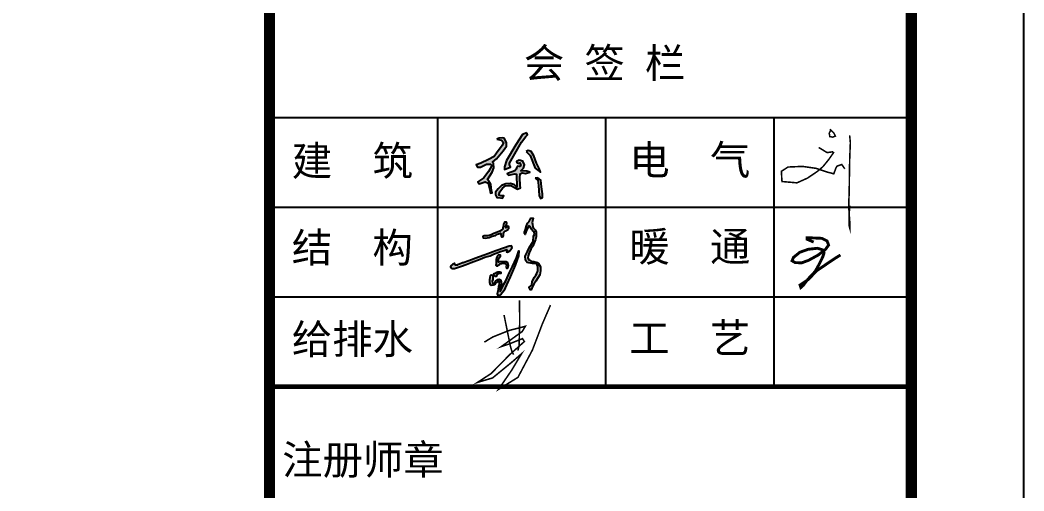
# Model space of a CAD drawing. Header units: millimetres. Extents: x 475841 to 500774, y 3420694 to 3426131.
# Drawn here: x 496085.9 to 496175.1, y 3425495.1 to 3425536.9 of the extents above; entities that cross this region are included whole.
import ezdxf

# ---------------------------------------------------------------- set-up
doc = ezdxf.new("R2010")
doc.units = ezdxf.units.MM
doc.header["$LTSCALE"] = 10
doc.layers.get('0').update_dxf_attribs({"linetype": 'CONTINUOUS'})
for name, color, linetype in [('PUB_TEXT', 7, 'CONTINUOUS'), ('PUB_TITLE', 4, 'CONTINUOUS'), ('图框', 7, 'CONTINUOUS')]:
    doc.layers.add(name, color=color, linetype=linetype)
doc.styles.add('STYLE-黑体', font='simhei.ttf')
doc.styles.add('黑体', font='simhei.ttf', dxfattribs={"width": 0.8, "height": 25})

msp = doc.modelspace()

# ---------------------------------------------------------------- hatches: boundary and pattern name
h = msp.add_hatch(color=256)
h.paths.add_polyline_path([(496131.662, 3425522.908), (496131.9, 3425522.74), (496131.938, 3425522.259), (496132.022, 3425521.355), (496132.136, 3425521.115), (496132.294, 3425521.202), (496132.294, 3425521.509), (496132.228, 3425522.144), (496132.149, 3425522.726), (496131.89, 3425522.932)])
h.paths.add_polyline_path([(496130.849, 3425525.287), (496131.199, 3425524.91), (496131.652, 3425523.781), (496132.129, 3425523.44), (496132.017, 3425523.757), (496131.771, 3425524.229), (496131.525, 3425524.878), (496131.302, 3425525.267), (496131.024, 3425525.374)])
h.paths.add_polyline_path([(496130.122, 3425524.206), (496130.281, 3425524.254), (496130.384, 3425524.039), (496130.265, 3425523.936), (496130.114, 3425523.964), (496130.011, 3425523.805), (496129.979, 3425523.698), (496129.844, 3425523.567), (496129.292, 3425523.345), (496129.181, 3425523.289), (496129.28, 3425523.182), (496129.852, 3425523.289), (496129.995, 3425523.257), (496129.987, 3425523.047), (496130.018, 3425522.279), (496130.014, 3425522.12), (496129.832, 3425522.302), (496129.462, 3425522.445), (496129.053, 3425522.398), (496128.668, 3425522.259), (496128.358, 3425521.961), (496128.136, 3425521.651), (496128.144, 3425521.429), (496128.239, 3425521.183), (496128.366, 3425521.183), (496128.759, 3425521.12), (496128.867, 3425521.33), (496128.616, 3425521.33), (496128.418, 3425521.405), (496128.513, 3425521.707), (496128.743, 3425522.033), (496129.033, 3425522.215), (496129.268, 3425522.251), (496129.502, 3425522.263), (496129.816, 3425522.084), (496130.086, 3425521.921), (496130.348, 3425522.036), (496130.328, 3425522.247), (496130.292, 3425522.934), (496130.316, 3425523.291), (496130.495, 3425523.38), (496130.797, 3425523.317), (496131.175, 3425523.436), (496130.916, 3425523.535), (496130.396, 3425523.551), (496130.611, 3425523.801), (496130.698, 3425524.103), (496130.567, 3425524.42), (496130.221, 3425524.504), (496130.011, 3425524.4)])
h.paths.add_polyline_path([(496130.923, 3425526.932), (496130.518, 3425526.79), (496129.93, 3425525.875), (496129.125, 3425524.461), (496128.918, 3425523.92), (496128.938, 3425523.667), (496129.302, 3425523.819), (496129.476, 3425523.891), (496129.378, 3425524.112), (496129.373, 3425524.233), (496130.457, 3425526.098), (496130.842, 3425526.599), (496130.981, 3425526.765)])
h.paths.add_polyline_path([(496128.248, 3425526.363), (496128.656, 3425526.282), (496128.839, 3425526.087), (496128.72, 3425525.801), (496128.237, 3425525.137), (496128.015, 3425524.845), (496127.518, 3425524.576), (496126.828, 3425524.237), (496126.43, 3425524.085), (496126.536, 3425523.886), (496126.81, 3425523.886), (496127.348, 3425524.149), (496127.699, 3425524.149), (496127.802, 3425524.023), (496127.524, 3425523.503), (496127.1, 3425522.922), (496126.568, 3425522.58), (496126.693, 3425522.406), (496127.229, 3425522.596), (496127.491, 3425522.475), (496127.621, 3425521.896), (496127.677, 3425521.57), (496127.835, 3425521.61), (496127.778, 3425521.804), (496127.73, 3425522.352), (496127.548, 3425522.646), (496127.411, 3425522.775), (496127.851, 3425523.451), (496127.98, 3425523.838), (496127.952, 3425524.197), (496127.855, 3425524.33), (496128.23, 3425524.612), (496128.804, 3425525.324), (496129.106, 3425525.759), (496129.106, 3425526.082), (496128.913, 3425526.465), (496128.731, 3425526.501), (496128.453, 3425526.469)])
h = msp.add_hatch(color=256)
h.paths.add_polyline_path([(496125.522, 3425515.256), (496125.975, 3425515.418), (496126.77, 3425515.705), (496127.175, 3425515.884), (496127.67, 3425516.015), (496127.95, 3425516.164), (496128.289, 3425516.277), (496128.498, 3425516.354), (496128.869, 3425516.487), (496129.048, 3425516.558), (496129.148, 3425516.579), (496129.165, 3425516.47), (496129.119, 3425516.362), (496129.211, 3425516.337), (496129.265, 3425516.358), (496129.42, 3425516.466), (496129.508, 3425516.583), (496129.599, 3425516.75), (496129.52, 3425516.896), (496129.336, 3425516.867), (496128.923, 3425516.721), (496128.155, 3425516.462), (496127.218, 3425516.115), (496126.63, 3425515.889), (496125.763, 3425515.569), (496125.265, 3425515.386), (496125.195, 3425515.401), (496124.949, 3425515.267), (496124.783, 3425515.23), (496124.747, 3425515.197), (496124.548, 3425515.198), (496124.532, 3425515.287), (496124.494, 3425515.348), (496124.391, 3425515.313), (496124.336, 3425515.261), (496124.167, 3425515.127), (496124.139, 3425515.047), (496124.164, 3425514.939), (496124.259, 3425514.875), (496124.487, 3425514.875), (496125.103, 3425515.08)])
h.paths.add_polyline_path([(496128.895, 3425518.148), (496128.977, 3425518.188), (496129.092, 3425518.221), (496129.173, 3425518.278), (496129.239, 3425518.32), (496129.264, 3425518.379), (496129.308, 3425518.434), (496129.321, 3425518.555), (496129.248, 3425518.654), (496129.178, 3425518.619), (496129.109, 3425518.54), (496129.037, 3425518.491), (496128.996, 3425518.577), (496129.031, 3425518.627), (496129.07, 3425518.703), (496129.118, 3425518.79), (496129.144, 3425518.864), (496129.144, 3425518.938), (496129.122, 3425518.99), (496129.007, 3425519.003), (496128.93, 3425518.994), (496128.904, 3425518.953), (496128.878, 3425518.881), (496128.85, 3425518.812), (496128.839, 3425518.705), (496128.824, 3425518.618), (496128.789, 3425518.483), (496128.772, 3425518.388), (496128.713, 3425518.309), (496128.637, 3425518.281), (496128.508, 3425518.194), (496128.224, 3425518.073), (496127.975, 3425517.983), (496127.82, 3425517.913), (496127.667, 3425517.851), (496127.409, 3425517.794), (496127.123, 3425517.774), (496127.008, 3425517.729), (496127.024, 3425517.61), (496127.205, 3425517.59), (496127.564, 3425517.647), (496127.852, 3425517.745), (496128.14, 3425517.83), (496128.317, 3425517.928), (496128.491, 3425517.994), (496128.578, 3425518.03), (496128.616, 3425517.992), (496128.607, 3425517.902), (496128.625, 3425517.789), (496128.674, 3425517.706), (496128.735, 3425517.694), (496128.813, 3425517.729), (496128.843, 3425517.797), (496128.843, 3425517.936), (496128.847, 3425518.061)])
h.paths.add_polyline_path([(496128.397, 3425515.44), (496128.388, 3425515.568), (496128.386, 3425515.739), (496128.459, 3425515.846), (496128.59, 3425515.976), (496128.569, 3425516.068), (496128.411, 3425516.091), (496128.301, 3425515.999), (496128.235, 3425515.813), (496128.189, 3425515.653), (496128.201, 3425515.405), (496128.185, 3425515.274), (496128.166, 3425515.171), (496128.237, 3425515.123), (496128.33, 3425515.123), (496128.445, 3425515.213), (496128.532, 3425515.306), (496128.682, 3425515.344), (496128.894, 3425515.351), (496128.971, 3425515.328), (496129.061, 3425515.277), (496129.099, 3425515.162), (496129.07, 3425515.037), (496129.099, 3425514.918), (496129.163, 3425514.908), (496129.243, 3425514.96), (496129.279, 3425515.168), (496129.23, 3425515.395), (496129.086, 3425515.482), (496128.836, 3425515.479), (496128.532, 3425515.466)], flags=17)
h.paths.add_polyline_path([(496128.295, 3425514.378), (496128.389, 3425514.405), (496128.614, 3425514.433), (496128.619, 3425514.547), (496128.524, 3425514.577), (496128.347, 3425514.58), (496128.27, 3425514.547), (496128.14, 3425514.483), (496128.028, 3425514.45), (496127.996, 3425514.356), (496128.033, 3425514.231), (496128.093, 3425514.167), (496128.185, 3425514.174), (496128.21, 3425514.249)], flags=17)
h.paths.add_polyline_path([(496127.851, 3425513.748), (496127.91, 3425513.918), (496127.91, 3425514.146), (496127.883, 3425514.302), (496127.762, 3425514.337), (496127.695, 3425514.266), (496127.668, 3425514.083), (496127.619, 3425513.869), (496127.619, 3425513.655), (496127.694, 3425513.45), (496127.743, 3425513.382), (496127.915, 3425513.395), (496128.038, 3425513.45), (496128.137, 3425513.585), (496128.235, 3425513.653), (496128.309, 3425513.708), (496128.395, 3425513.782), (496128.5, 3425513.683), (496128.481, 3425513.456), (496128.42, 3425513.302), (496128.407, 3425513.032), (496128.352, 3425512.786), (496128.309, 3425512.626), (496128.358, 3425512.497), (496128.487, 3425512.485), (496128.629, 3425512.608), (496128.863, 3425512.89), (496129.109, 3425513.444), (496129.431, 3425514.151), (496129.885, 3425515.197), (496130.164, 3425516.006), (496130.213, 3425516.452), (496129.997, 3425515.824), (496129.642, 3425515.074), (496129.393, 3425514.589), (496129.064, 3425513.791), (496128.888, 3425513.503), (496128.676, 3425513.059), (496128.546, 3425512.846), (496128.557, 3425513.039), (496128.605, 3425513.334), (496128.664, 3425513.539), (496128.644, 3425513.696), (496128.565, 3425513.869), (496128.464, 3425513.936), (496128.347, 3425513.918), (496128.173, 3425513.802), (496128.093, 3425513.686), (496127.977, 3425513.543), (496127.865, 3425513.574)])
msp.add_hatch(color=256).paths.add_polyline_path([(496131.072, 3425515.685), (496130.992, 3425515.838), (496131.039, 3425516.024), (496131.138, 3425516.284), (496131.265, 3425516.617), (496131.438, 3425516.87), (496131.699, 3425517.474), (496131.741, 3425517.705), (496131.746, 3425517.904), (496131.736, 3425518.116), (496131.656, 3425518.328), (496131.472, 3425518.489), (496131.439, 3425518.597), (496131.415, 3425518.814), (496131.401, 3425518.97), (496131.42, 3425519.102), (496131.467, 3425519.348), (496131.396, 3425519.367), (496131.273, 3425519.343), (496131.127, 3425519.055), (496130.985, 3425518.899), (496130.877, 3425518.673), (496130.796, 3425518.338), (496130.716, 3425518.107), (496130.716, 3425517.989), (496130.782, 3425517.918), (496130.796, 3425518.017), (496130.9, 3425518.281), (496130.966, 3425518.451), (496131.066, 3425518.645), (496131.124, 3425518.673), (496131.189, 3425518.617), (496131.326, 3425518.385), (496131.412, 3425518.259), (496131.553, 3425518.143), (496131.588, 3425517.895), (496131.523, 3425517.744), (496131.472, 3425517.284), (496131.166, 3425516.773), (496130.976, 3425516.394), (496130.761, 3425515.992), (496130.797, 3425515.638), (496130.849, 3425515.551), (496130.959, 3425515.418), (496131.429, 3425515.331), (496131.713, 3425515.32), (496131.847, 3425515.221), (496131.905, 3425515.059), (496131.882, 3425514.676), (496131.8, 3425514.444), (496131.725, 3425514.288), (496131.609, 3425514.131), (496131.4, 3425513.726), (496131.348, 3425513.412), (496131.122, 3425513.233), (496131.151, 3425513.082), (496131.22, 3425512.984), (496131.29, 3425512.984), (496131.371, 3425513.128), (496131.545, 3425513.499), (496131.71, 3425513.762), (496131.931, 3425514.103), (496132.065, 3425514.329), (496132.134, 3425514.693), (496132.134, 3425515.034), (496131.964, 3425515.339), (496131.824, 3425515.426), (496131.531, 3425515.505), (496131.378, 3425515.519), (496131.172, 3425515.625)])

# ---------------------------------------------------------------- linework, layer by layer
for points in [[(496130.923, 3425526.932), (496130.518, 3425526.79), (496129.93, 3425525.875), (496129.125, 3425524.461), (496128.918, 3425523.92), (496128.938, 3425523.667), (496129.302, 3425523.819), (496129.476, 3425523.891), (496129.378, 3425524.112), (496129.373, 3425524.233), (496130.457, 3425526.098), (496130.842, 3425526.599), (496130.981, 3425526.765), (496130.923, 3425526.932)], [(496128.248, 3425526.363), (496128.656, 3425526.282), (496128.839, 3425526.087), (496128.72, 3425525.801), (496128.237, 3425525.137), (496128.015, 3425524.845), (496127.518, 3425524.576), (496126.828, 3425524.237), (496126.43, 3425524.085), (496126.536, 3425523.886), (496126.81, 3425523.886), (496127.348, 3425524.149), (496127.699, 3425524.149), (496127.802, 3425524.023), (496127.524, 3425523.503), (496127.1, 3425522.922), (496126.568, 3425522.58), (496126.693, 3425522.406), (496127.229, 3425522.596), (496127.491, 3425522.475), (496127.621, 3425521.896), (496127.677, 3425521.57), (496127.835, 3425521.61), (496127.778, 3425521.804), (496127.73, 3425522.352), (496127.548, 3425522.646), (496127.411, 3425522.775), (496127.851, 3425523.451), (496127.98, 3425523.838), (496127.952, 3425524.197), (496127.855, 3425524.33), (496128.23, 3425524.612), (496128.804, 3425525.324), (496129.106, 3425525.759), (496129.106, 3425526.082), (496128.913, 3425526.465), (496128.731, 3425526.501), (496128.453, 3425526.469), (496128.248, 3425526.363)], [(496130.849, 3425525.287), (496131.199, 3425524.91), (496131.652, 3425523.781), (496132.129, 3425523.44), (496132.017, 3425523.757), (496131.771, 3425524.229), (496131.525, 3425524.878), (496131.302, 3425525.267), (496131.024, 3425525.374), (496130.849, 3425525.287)], [(496130.122, 3425524.206), (496130.281, 3425524.254), (496130.281, 3425524.254), (496130.384, 3425524.039), (496130.265, 3425523.936), (496130.114, 3425523.964), (496130.011, 3425523.805), (496129.979, 3425523.698), (496129.844, 3425523.567), (496129.292, 3425523.345), (496129.181, 3425523.289), (496129.28, 3425523.182), (496129.28, 3425523.182), (496129.852, 3425523.289), (496129.995, 3425523.257), (496129.987, 3425523.047), (496130.018, 3425522.279), (496130.014, 3425522.12), (496129.832, 3425522.302), (496129.462, 3425522.445), (496129.053, 3425522.398), (496128.668, 3425522.259), (496128.358, 3425521.961), (496128.136, 3425521.651), (496128.144, 3425521.429), (496128.239, 3425521.183), (496128.366, 3425521.183), (496128.759, 3425521.12), (496128.867, 3425521.33), (496128.616, 3425521.33), (496128.418, 3425521.405), (496128.513, 3425521.707), (496128.743, 3425522.033), (496129.033, 3425522.215), (496129.268, 3425522.251), (496129.502, 3425522.263), (496129.816, 3425522.084), (496130.086, 3425521.921), (496130.348, 3425522.036), (496130.328, 3425522.247), (496130.292, 3425522.934), (496130.316, 3425523.291), (496130.495, 3425523.38), (496130.797, 3425523.317), (496131.175, 3425523.436), (496130.916, 3425523.535), (496130.396, 3425523.551), (496130.611, 3425523.801), (496130.698, 3425524.103), (496130.567, 3425524.42), (496130.221, 3425524.504), (496130.011, 3425524.4), (496130.122, 3425524.206)], [(496131.662, 3425522.908), (496131.9, 3425522.74), (496131.938, 3425522.259), (496132.022, 3425521.355), (496132.136, 3425521.115), (496132.294, 3425521.202), (496132.294, 3425521.509), (496132.228, 3425522.144), (496132.149, 3425522.726), (496131.89, 3425522.932), (496131.662, 3425522.908)], [(496128.295, 3425514.378), (496128.21, 3425514.249), (496128.185, 3425514.174), (496128.093, 3425514.167), (496128.033, 3425514.231), (496127.996, 3425514.356), (496128.028, 3425514.45), (496128.14, 3425514.483), (496128.27, 3425514.547), (496128.347, 3425514.58), (496128.524, 3425514.577), (496128.619, 3425514.547), (496128.614, 3425514.433), (496128.389, 3425514.405), (496128.295, 3425514.378), (496128.295, 3425514.378)]]:
    msp.add_lwpolyline(points)
for points, const_width in [([(496157.834, 3425527.245), (496158.167, 3425526.934), (496158.317, 3425526.645), (496158.081, 3425526.548), (496157.824, 3425526.602), (496157.77, 3425526.902), (496157.888, 3425527.127)], 0.137), ([(496159.583, 3425526.717), (496159.647, 3425526.063), (496159.594, 3425524.723), (496159.572, 3425523.768), (496159.542, 3425521.49), (496159.512, 3425520.91), (496159.52, 3425520.074), (496159.595, 3425519.057), (496159.595, 3425518.47), (496159.55, 3425518.636), (496159.542, 3425519.803), (496159.61, 3425520.473)], 0.137), ([(496156.836, 3425525.634), (496157.587, 3425525.173), (496158.059, 3425525.248), (496158.156, 3425525.173), (496157.727, 3425524.562), (496157.222, 3425523.94), (496156.74, 3425523.522), (496155.838, 3425522.91), (496154.905, 3425522.492), (496153.574, 3425522.61), (496153.521, 3425523.511), (496154.111, 3425523.897), (496155.398, 3425523.951), (496156.6, 3425523.779), (496157.63, 3425523.436), (496158.177, 3425523.296), (496158.381, 3425523.843), (496158.478, 3425523.983), (496158.886, 3425524.122), (496159.154, 3425523.736)], 0.137), ([(496156.388, 3425517.232), (496155.797, 3425517.489), (496155.805, 3425517.618), (496156.114, 3425517.609), (496157.117, 3425517.567), (496157.58, 3425517.335), (496157.717, 3425516.967), (496157.434, 3425516.573), (496156.782, 3425516.076), (496155.934, 3425515.613), (496155.334, 3425515.391), (496154.751, 3425515.408), (496154.468, 3425515.57), (496154.596, 3425515.87), (496155.154, 3425516.324), (496155.891, 3425516.59), (496156.714, 3425516.684), (496157.185, 3425516.547), (496157.314, 3425516.273), (496157.211, 3425515.956), (496156.911, 3425515.331), (496156.525, 3425514.628), (496155.899, 3425513.96), (496155.454, 3425513.377), (496155.248, 3425513.197), (496155.179, 3425513.42), (496155.899, 3425513.9), (496156.68, 3425514.705), (496158.308, 3425515.802), (496158.767, 3425516.084)], 0.255), ([(496127.14, 3425508.35), (496127.873, 3425508.797), (496129.327, 3425509.381), (496130.782, 3425509.754), (496130.508, 3425509.294), (496128.644, 3425507.953), (496129.327, 3425508.176), (496130.533, 3425508.661), (496130.695, 3425508.4), (496129.414, 3425507.257), (496127.736, 3425505.555), (496126.531, 3425504.773), (496127.873, 3425505.17), (496129.588, 3425506.574), (496130.446, 3425507.319), (496129.576, 3425505.866), (496128.408, 3425504.164), (496130.123, 3425505.22), (496131.415, 3425507.655), (496132.298, 3425509.977), (496133.019, 3425511.642)], 0.137), ([(496130.26, 3425512.064), (496130.284, 3425510.238), (496130.247, 3425508.748), (496130.222, 3425508.015), (496130.123, 3425507.593)], 0.137), ([(496128.892, 3425510.761), (496129.464, 3425507.953), (496129.626, 3425507.419), (496129.75, 3425507.245)], 0.137)]:
    msp.add_lwpolyline(points, dxfattribs=dict(const_width=const_width))
for points in [[(496127.667, 3425517.851), (496127.409, 3425517.794), (496127.123, 3425517.774), (496127.008, 3425517.729), (496127.024, 3425517.61), (496127.205, 3425517.59), (496127.564, 3425517.647), (496127.852, 3425517.745), (496128.14, 3425517.83), (496128.317, 3425517.928), (496128.491, 3425517.994), (496128.578, 3425518.03), (496128.578, 3425518.03), (496128.616, 3425517.992), (496128.607, 3425517.902), (496128.625, 3425517.789), (496128.674, 3425517.706), (496128.735, 3425517.694), (496128.813, 3425517.729), (496128.843, 3425517.797), (496128.843, 3425517.936), (496128.847, 3425518.061), (496128.895, 3425518.148), (496128.977, 3425518.188), (496129.092, 3425518.221), (496129.173, 3425518.278), (496129.239, 3425518.32), (496129.264, 3425518.379), (496129.308, 3425518.434), (496129.321, 3425518.555), (496129.248, 3425518.654), (496129.178, 3425518.619), (496129.109, 3425518.54), (496129.037, 3425518.491), (496129.037, 3425518.491), (496129.037, 3425518.491), (496128.996, 3425518.577), (496129.031, 3425518.627), (496129.07, 3425518.703), (496129.118, 3425518.79), (496129.144, 3425518.864), (496129.144, 3425518.938), (496129.122, 3425518.99), (496129.007, 3425519.003), (496128.93, 3425518.994), (496128.904, 3425518.953), (496128.878, 3425518.881), (496128.85, 3425518.812), (496128.839, 3425518.705), (496128.824, 3425518.618), (496128.789, 3425518.483), (496128.772, 3425518.388), (496128.713, 3425518.309), (496128.637, 3425518.281), (496128.508, 3425518.194), (496128.224, 3425518.073), (496127.975, 3425517.983), (496127.82, 3425517.913), (496127.667, 3425517.851)], [(496131.066, 3425518.645), (496130.966, 3425518.451), (496130.9, 3425518.281), (496130.796, 3425518.017), (496130.782, 3425517.918), (496130.716, 3425517.989), (496130.716, 3425518.107), (496130.796, 3425518.338), (496130.877, 3425518.673), (496130.985, 3425518.899), (496131.127, 3425519.055), (496131.273, 3425519.343), (496131.396, 3425519.367), (496131.467, 3425519.348), (496131.42, 3425519.102), (496131.401, 3425518.97), (496131.415, 3425518.814), (496131.439, 3425518.597), (496131.472, 3425518.489), (496131.656, 3425518.328), (496131.736, 3425518.116), (496131.746, 3425517.904), (496131.741, 3425517.705), (496131.699, 3425517.474), (496131.438, 3425516.87), (496131.265, 3425516.617), (496131.138, 3425516.284), (496131.039, 3425516.024), (496130.992, 3425515.838), (496131.072, 3425515.685), (496131.172, 3425515.625), (496131.378, 3425515.519), (496131.531, 3425515.505), (496131.824, 3425515.426), (496131.964, 3425515.339), (496132.134, 3425515.034), (496132.134, 3425514.693), (496132.065, 3425514.329), (496131.931, 3425514.103), (496131.71, 3425513.762), (496131.545, 3425513.499), (496131.371, 3425513.128), (496131.29, 3425512.984), (496131.22, 3425512.984), (496131.151, 3425513.082), (496131.122, 3425513.233), (496131.348, 3425513.412), (496131.4, 3425513.726), (496131.609, 3425514.131), (496131.725, 3425514.288), (496131.8, 3425514.444), (496131.882, 3425514.676), (496131.905, 3425515.059), (496131.847, 3425515.221), (496131.713, 3425515.32), (496131.429, 3425515.331), (496130.959, 3425515.418), (496130.849, 3425515.551), (496130.797, 3425515.638), (496130.761, 3425515.992), (496130.976, 3425516.394), (496131.166, 3425516.773), (496131.472, 3425517.284), (496131.523, 3425517.744), (496131.588, 3425517.895), (496131.553, 3425518.143), (496131.412, 3425518.259), (496131.326, 3425518.385), (496131.189, 3425518.617), (496131.124, 3425518.673), (496131.066, 3425518.645)], [(496125.195, 3425515.401), (496124.949, 3425515.267), (496124.783, 3425515.23), (496124.747, 3425515.197), (496124.548, 3425515.198), (496124.532, 3425515.287), (496124.494, 3425515.348), (496124.391, 3425515.313), (496124.336, 3425515.261), (496124.167, 3425515.127), (496124.139, 3425515.047), (496124.164, 3425514.939), (496124.259, 3425514.875), (496124.487, 3425514.875), (496125.103, 3425515.08), (496125.522, 3425515.256), (496125.975, 3425515.418), (496126.77, 3425515.705), (496127.175, 3425515.884), (496127.67, 3425516.015), (496127.95, 3425516.164), (496128.289, 3425516.277), (496128.498, 3425516.354), (496128.869, 3425516.487), (496129.048, 3425516.558), (496129.148, 3425516.579), (496129.165, 3425516.47), (496129.119, 3425516.362), (496129.211, 3425516.337), (496129.265, 3425516.358), (496129.42, 3425516.466), (496129.508, 3425516.583), (496129.599, 3425516.75), (496129.52, 3425516.896), (496129.336, 3425516.867), (496128.923, 3425516.721), (496128.155, 3425516.462), (496127.218, 3425516.115), (496126.63, 3425515.889), (496125.763, 3425515.569), (496125.265, 3425515.386), (496125.195, 3425515.401)], [(496127.619, 3425513.655), (496127.619, 3425513.869), (496127.668, 3425514.083), (496127.695, 3425514.266), (496127.762, 3425514.337), (496127.883, 3425514.302), (496127.91, 3425514.146), (496127.91, 3425513.918), (496127.851, 3425513.748), (496127.865, 3425513.574), (496127.977, 3425513.543), (496128.093, 3425513.686), (496128.173, 3425513.802), (496128.347, 3425513.918), (496128.464, 3425513.936), (496128.565, 3425513.869), (496128.644, 3425513.696), (496128.664, 3425513.539), (496128.605, 3425513.334), (496128.557, 3425513.039), (496128.546, 3425512.846), (496128.676, 3425513.059), (496128.888, 3425513.503), (496129.064, 3425513.791), (496129.393, 3425514.589), (496129.642, 3425515.074), (496129.997, 3425515.824), (496130.213, 3425516.452), (496130.164, 3425516.006), (496129.885, 3425515.197), (496129.431, 3425514.151), (496129.109, 3425513.444), (496128.863, 3425512.89), (496128.629, 3425512.608), (496128.487, 3425512.485), (496128.358, 3425512.497), (496128.309, 3425512.626), (496128.352, 3425512.786), (496128.407, 3425513.032), (496128.42, 3425513.302), (496128.481, 3425513.456), (496128.481, 3425513.456), (496128.5, 3425513.683), (496128.395, 3425513.782), (496128.309, 3425513.708), (496128.235, 3425513.653), (496128.137, 3425513.585), (496128.038, 3425513.45), (496127.915, 3425513.395), (496127.743, 3425513.382), (496127.694, 3425513.45), (496127.619, 3425513.655)], [(496128.388, 3425515.568), (496128.386, 3425515.739), (496128.459, 3425515.846), (496128.59, 3425515.976), (496128.569, 3425516.068), (496128.411, 3425516.091), (496128.301, 3425515.999), (496128.235, 3425515.813), (496128.189, 3425515.653), (496128.201, 3425515.405), (496128.185, 3425515.274), (496128.166, 3425515.171), (496128.237, 3425515.123), (496128.33, 3425515.123), (496128.445, 3425515.213), (496128.532, 3425515.306), (496128.682, 3425515.344), (496128.894, 3425515.351), (496128.971, 3425515.328), (496129.061, 3425515.277), (496129.099, 3425515.162), (496129.07, 3425515.037), (496129.099, 3425514.918), (496129.163, 3425514.908), (496129.243, 3425514.96), (496129.279, 3425515.168), (496129.23, 3425515.395), (496129.086, 3425515.482), (496128.836, 3425515.479), (496128.532, 3425515.466), (496128.397, 3425515.44), (496128.388, 3425515.568)]]:
    msp.add_lwpolyline(points, close=True)
at = {"layer": 'PUB_TEXT'}
msp.add_line((496108.062, 3425504.404), (496108.062, 3425384.265), dxfattribs=at)
at = {"layer": 'PUB_TITLE'}
msp.add_lwpolyline([(495581.062, 3425283.51), (496175.062, 3425283.51), (496175.062, 3425703.51), (495581.062, 3425703.51)], close=True, dxfattribs=at)
at = {"layer": 'PUB_TITLE', "const_width": 1}
msp.add_lwpolyline([(495606.062, 3425293.51), (496165.062, 3425293.51), (496165.062, 3425693.51), (495606.062, 3425693.51)], close=True, dxfattribs=at)
at = {"layer": '图框', "color": 4}
msp.add_line((496108.062, 3425693.51), (496108.062, 3425293.51), dxfattribs=at)
at = {"layer": '图框', "color": 0}
for p, q in [((496108.062, 3425528.308), (496165.062, 3425528.308)), ((496108.062, 3425520.34), (496165.062, 3425520.34)), ((496108.062, 3425512.372), (496165.062, 3425512.372)), ((496108.062, 3425504.404), (496165.062, 3425504.404))]:
    msp.add_line(p, q, dxfattribs=at)
at = {"layer": '图框', "color": 4, "const_width": 0.986}
msp.add_lwpolyline([(496108.062, 3425693.51), (496108.062, 3425293.51)], dxfattribs=at)
msp.add_lwpolyline([(496108.062, 3425693.51), (496165.062, 3425693.51), (496165.062, 3425293.51), (496108.062, 3425293.51)], close=True, dxfattribs=at)
at = {"layer": '图框', "color": 0}
for points in [[(496123.002, 3425504.404), (496123.002, 3425528.308)], [(496137.942, 3425504.404), (496137.942, 3425528.308)], [(496152.882, 3425504.404), (496152.882, 3425528.308)]]:
    msp.add_lwpolyline(points, dxfattribs=at)
at = {"layer": '图框', "color": 0, "const_width": 0.403}
msp.add_lwpolyline([(496108.062, 3425504.404), (496165.062, 3425504.404)], dxfattribs=at)

# ---------------------------------------------------------------- texts
at = {"layer": '图框', "color": 0, "style": 'STYLE-黑体', "width": 1}
for s, p in [('会 签 栏', (496130.651, 3425531.817)), ('建  筑', (496110.042, 3425523.128)), ('电  气', (496140.014, 3425523.214)), ('结  构', (496110.042, 3425515.433)), ('暖  通', (496140.014, 3425515.52)), ('给排水', (496110.042, 3425507.305)), ('工  艺', (496140.014, 3425507.392))]:
    msp.add_text(s, height=2.6294, dxfattribs=at).set_placement(p)
at = {"layer": '图框', "color": 4, "style": '黑体', "width": 1}
msp.add_text('注册师章', height=2.6294, dxfattribs=at).set_placement((496109.188, 3425496.598))

doc.saveas('drawing.dxf')
